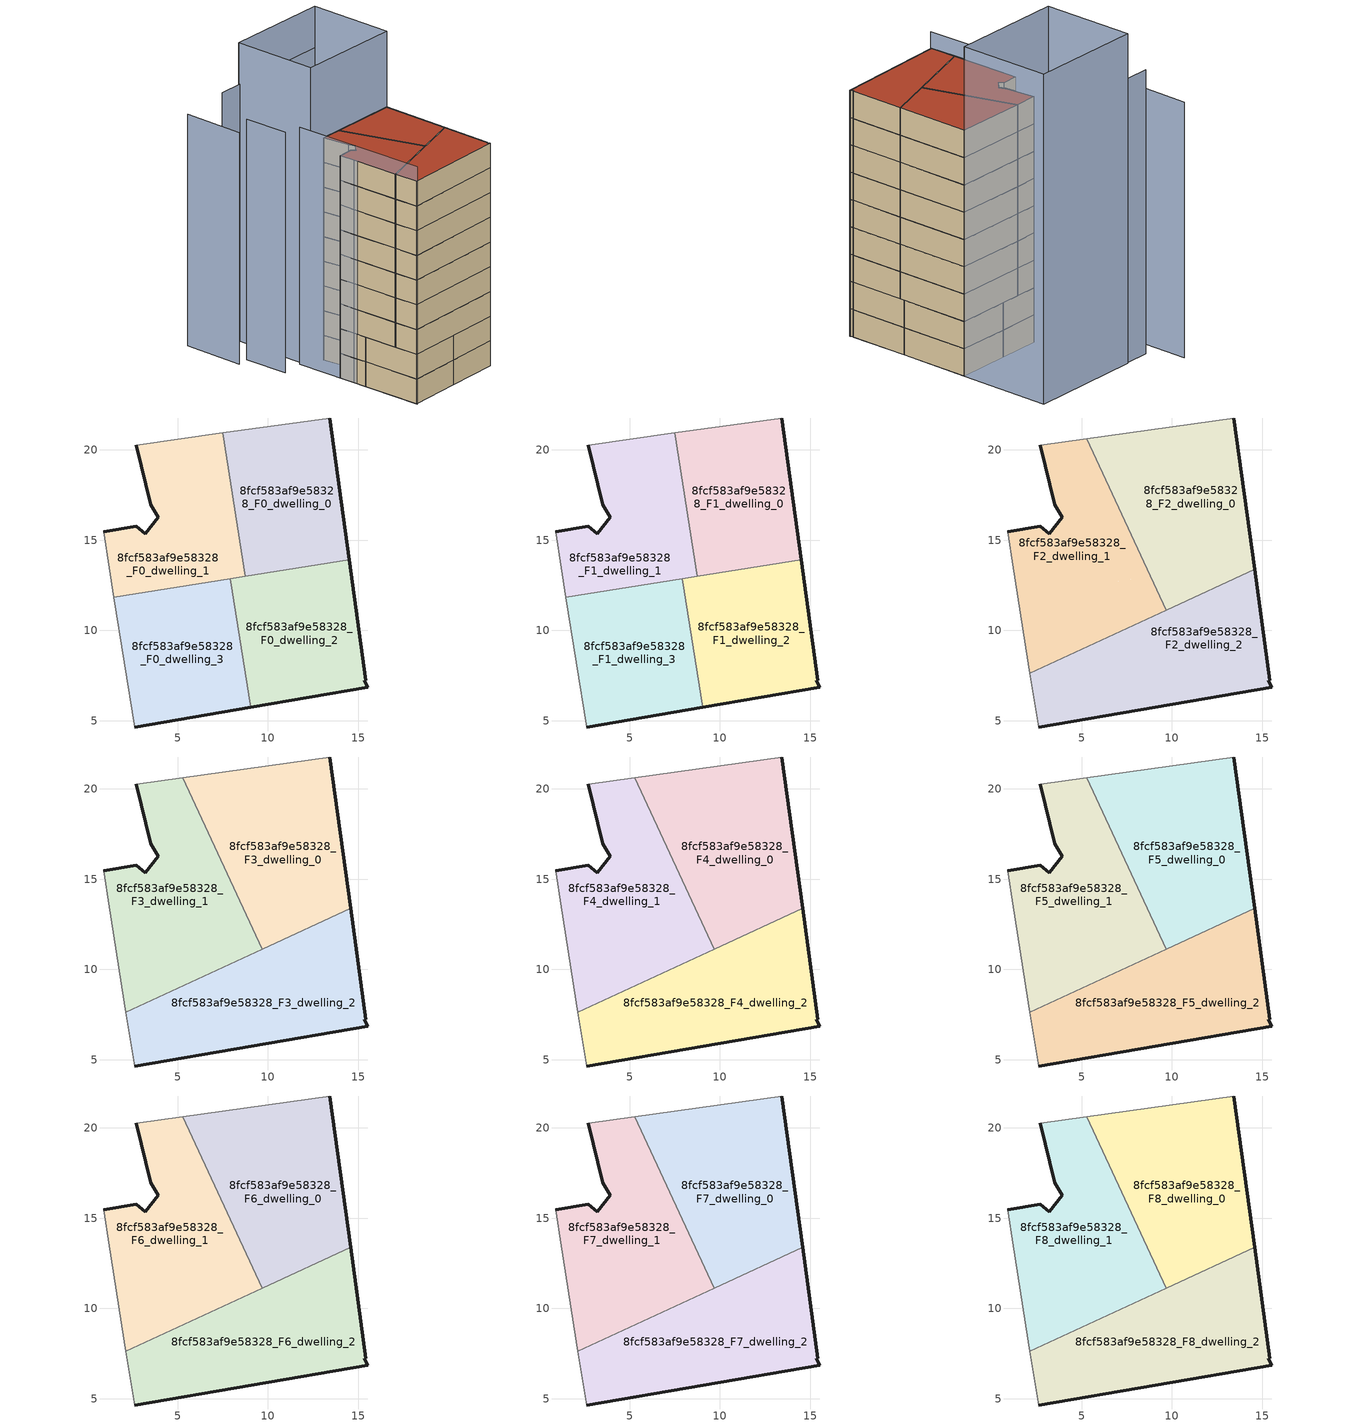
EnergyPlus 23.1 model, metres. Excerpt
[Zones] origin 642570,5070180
8fcf583af9e58328_F0_dwelling_0
 floor ground (EU_floor_Construction): 14.5,13.9 13.42,21.76 7.49,20.93 8.75,12.99 z0
 wall outside (EU_wall_Construction): 13.42,21.76 14.5,13.9 z0:3
 wall to 8fcf583af9e58328_F0_dwelling_1 (EU_wall_Construction): 8.75,12.99 7.49,20.93 z0:3
 wall adiabatic (EU_wall_Construction): 7.49,20.93 13.42,21.76 z0:3
 wall to 8fcf583af9e58328_F0_dwelling_2 (EU_wall_Construction): 14.5,13.9 8.75,12.99 z0:3
8fcf583af9e58328_F0_dwelling_1
 floor ground (EU_floor_Construction): 8.75,12.99 7.49,20.93 2.71,20.26 3.51,16.96 3.91,16.26 3.21,15.36 2.71,15.76 0.91,15.46 1.21,13.46 1.47,11.83 z0
 wall outside (EU_wall_Construction): 0.91,15.46 2.71,15.76 3.21,15.36 3.91,16.26 3.51,16.96 2.71,20.26 z0:3
 wall adiabatic (EU_wall_Construction): 2.71,20.26 7.49,20.93 / 1.47,11.83 1.21,13.46 0.91,15.46 z0:3
 wall to 8fcf583af9e58328_F0_dwelling_3 (EU_wall_Construction): 7.92,12.85 1.47,11.83 z0:3
 wall to 8fcf583af9e58328_F0_dwelling_2 (EU_wall_Construction): 8.75,12.99 7.92,12.86 z0:3
8fcf583af9e58328_F0_dwelling_2
 floor ground (EU_floor_Construction): 15.52,6.85 15.32,7.25 15.42,7.25 14.5,13.9 7.92,12.86 9.04,5.75 z0
 wall outside (EU_wall_Construction): 14.5,13.9 15.42,7.25 15.32,7.25 15.52,6.85 9.04,5.75 z0:3
 wall to 8fcf583af9e58328_F0_dwelling_3 (EU_wall_Construction): 9.04,5.75 7.92,12.86 z0:3
8fcf583af9e58328_F0_dwelling_3
 floor ground (EU_floor_Construction): 9.04,5.75 7.92,12.86 1.47,11.83 2.61,4.65 z0
 wall outside (EU_wall_Construction): 9.04,5.75 2.61,4.65 z0:3
 wall adiabatic (EU_wall_Construction): 2.61,4.65 1.47,11.83 z0:3
8fcf583af9e58328_F1_dwelling_0
 floor to 8fcf583af9e58328_F0_dwelling_0 (EU_floor_Construction): 14.5,13.9 13.42,21.76 7.49,20.93 8.75,12.99 z3
 wall outside (EU_wall_Construction): 13.42,21.76 14.5,13.9 z3:6
 wall to 8fcf583af9e58328_F1_dwelling_1 (EU_wall_Construction): 8.75,12.99 7.49,20.93 z3:6
 wall adiabatic (EU_wall_Construction): 7.49,20.93 13.42,21.76 z3:6
 wall to 8fcf583af9e58328_F1_dwelling_2 (EU_wall_Construction): 14.5,13.9 8.75,12.99 z3:6
8fcf583af9e58328_F1_dwelling_1
 floor to 8fcf583af9e58328_F0_dwelling_1 (EU_floor_Construction): 8.75,12.99 7.49,20.93 2.71,20.26 3.51,16.96 3.91,16.26 3.21,15.36 2.71,15.76 0.91,15.46 1.21,13.46 1.47,11.83 z3
 wall outside (EU_wall_Construction): 0.91,15.46 2.71,15.76 3.21,15.36 3.91,16.26 3.51,16.96 2.71,20.26 z3:6
 wall adiabatic (EU_wall_Construction): 2.71,20.26 7.49,20.93 / 1.47,11.83 1.21,13.46 0.91,15.46 z3:6
 wall to 8fcf583af9e58328_F1_dwelling_3 (EU_wall_Construction): 7.92,12.85 1.47,11.83 z3:6
 wall to 8fcf583af9e58328_F1_dwelling_2 (EU_wall_Construction): 8.75,12.99 7.92,12.86 z3:6
8fcf583af9e58328_F1_dwelling_2
 floor to 8fcf583af9e58328_F0_dwelling_2 (EU_floor_Construction): 15.52,6.85 15.32,7.25 15.42,7.25 14.5,13.9 7.92,12.86 9.04,5.75 z3
 wall outside (EU_wall_Construction): 14.5,13.9 15.42,7.25 15.32,7.25 15.52,6.85 9.04,5.75 z3:6
 wall to 8fcf583af9e58328_F1_dwelling_3 (EU_wall_Construction): 9.04,5.75 7.92,12.86 z3:6
8fcf583af9e58328_F1_dwelling_3
 floor to 8fcf583af9e58328_F0_dwelling_3 (EU_floor_Construction): 9.04,5.75 7.92,12.86 1.47,11.83 2.61,4.65 z3
 wall outside (EU_wall_Construction): 9.04,5.75 2.61,4.65 z3:6
 wall adiabatic (EU_wall_Construction): 2.61,4.65 1.47,11.83 z3:6
8fcf583af9e58328_F2_dwelling_0
 floor to 8fcf583af9e58328_F1_dwelling_0 (EU_floor_Construction): 14.5,13.9 13.42,21.76 7.49,20.93 8.71,13.22 8.81,13 z6
 floor to 8fcf583af9e58328_F1_dwelling_1 (EU_floor_Construction): 8.71,13.22 7.49,20.93 5.29,20.62 z6
 floor to 8fcf583af9e58328_F1_dwelling_2 (EU_floor_Construction): 14.57,13.38 14.5,13.9 8.81,13 9.68,11.12 z6
 wall outside (EU_wall_Construction): 13.42,21.76 14.57,13.38 z6:9
 wall to 8fcf583af9e58328_F2_dwelling_1 (EU_wall_Construction): 9.68,11.12 5.29,20.62 z6:9
 wall adiabatic (EU_wall_Construction): 5.29,20.62 13.42,21.76 z6:9
 wall to 8fcf583af9e58328_F2_dwelling_2 (EU_wall_Construction): 14.57,13.38 9.68,11.12 z6:9
8fcf583af9e58328_F2_dwelling_1
 floor to 8fcf583af9e58328_F1_dwelling_1 (EU_floor_Construction): 8.75,12.99 8.71,13.22 5.29,20.62 2.71,20.26 3.51,16.96 3.91,16.26 3.21,15.36 2.71,15.76 0.91,15.46 1.21,13.46 1.47,11.83 z6
 floor to 8fcf583af9e58328_F1_dwelling_2 (EU_floor_Construction): 9.68,11.12 8.81,13 8.75,12.99 7.92,12.85 8.29,10.48 z6
 floor to 8fcf583af9e58328_F1_dwelling_3 (EU_floor_Construction): 8.29,10.48 7.92,12.85 1.47,11.83 2.14,7.63 z6
 wall outside (EU_wall_Construction): 0.91,15.46 2.71,15.76 3.21,15.36 3.91,16.26 3.51,16.96 2.71,20.26 z6:9
 wall adiabatic (EU_wall_Construction): 2.71,20.26 5.29,20.62 / 2.14,7.63 1.21,13.46 0.91,15.46 z6:9
 wall to 8fcf583af9e58328_F2_dwelling_2 (EU_wall_Construction): 9.68,11.12 2.14,7.63 z6:9
8fcf583af9e58328_F2_dwelling_2
 floor to 8fcf583af9e58328_F1_dwelling_2 (EU_floor_Construction): 15.52,6.85 15.32,7.25 15.42,7.25 14.57,13.38 8.29,10.48 9.04,5.75 z6
 floor to 8fcf583af9e58328_F1_dwelling_3 (EU_floor_Construction): 9.04,5.75 8.29,10.48 2.14,7.63 2.61,4.65 z6
 wall outside (EU_wall_Construction): 14.57,13.38 15.42,7.25 15.32,7.25 15.52,6.85 2.61,4.65 z6:9
 wall adiabatic (EU_wall_Construction): 2.61,4.65 2.14,7.63 z6:9
8fcf583af9e58328_F3_dwelling_0
 floor to 8fcf583af9e58328_F2_dwelling_0 (EU_floor_Construction): 14.57,13.38 13.42,21.76 5.29,20.62 9.68,11.12 z9
 wall outside (EU_wall_Construction): 13.42,21.76 14.57,13.38 z9:12
 wall to 8fcf583af9e58328_F3_dwelling_1 (EU_wall_Construction): 9.68,11.12 5.29,20.62 z9:12
 wall adiabatic (EU_wall_Construction): 5.29,20.62 13.42,21.76 z9:12
 wall to 8fcf583af9e58328_F3_dwelling_2 (EU_wall_Construction): 14.57,13.38 9.68,11.12 z9:12
8fcf583af9e58328_F3_dwelling_1
 floor to 8fcf583af9e58328_F2_dwelling_1 (EU_floor_Construction): 9.68,11.12 5.29,20.62 2.71,20.26 3.51,16.96 3.91,16.26 3.21,15.36 2.71,15.76 0.91,15.46 1.21,13.46 2.14,7.63 z9
 wall outside (EU_wall_Construction): 0.91,15.46 2.71,15.76 3.21,15.36 3.91,16.26 3.51,16.96 2.71,20.26 z9:12
 wall adiabatic (EU_wall_Construction): 2.71,20.26 5.29,20.62 / 2.14,7.63 1.21,13.46 0.91,15.46 z9:12
 wall to 8fcf583af9e58328_F3_dwelling_2 (EU_wall_Construction): 9.68,11.12 2.14,7.63 z9:12
8fcf583af9e58328_F3_dwelling_2
 floor to 8fcf583af9e58328_F2_dwelling_2 (EU_floor_Construction): 15.52,6.85 15.32,7.25 15.42,7.25 14.57,13.38 2.14,7.63 2.61,4.65 z9
 wall outside (EU_wall_Construction): 14.57,13.38 15.42,7.25 15.32,7.25 15.52,6.85 2.61,4.65 z9:12
 wall adiabatic (EU_wall_Construction): 2.61,4.65 2.14,7.63 z9:12
8fcf583af9e58328_F4_dwelling_0
 floor to 8fcf583af9e58328_F3_dwelling_0 (EU_floor_Construction): 14.57,13.38 13.42,21.76 5.29,20.62 9.68,11.12 z12
 wall outside (EU_wall_Construction): 13.42,21.76 14.57,13.38 z12:15
 wall to 8fcf583af9e58328_F4_dwelling_1 (EU_wall_Construction): 9.68,11.12 5.29,20.62 z12:15
 wall adiabatic (EU_wall_Construction): 5.29,20.62 13.42,21.76 z12:15
 wall to 8fcf583af9e58328_F4_dwelling_2 (EU_wall_Construction): 14.57,13.38 9.68,11.12 z12:15
8fcf583af9e58328_F4_dwelling_1
 floor to 8fcf583af9e58328_F3_dwelling_1 (EU_floor_Construction): 9.68,11.12 5.29,20.62 2.71,20.26 3.51,16.96 3.91,16.26 3.21,15.36 2.71,15.76 0.91,15.46 1.21,13.46 2.14,7.63 z12
 wall outside (EU_wall_Construction): 0.91,15.46 2.71,15.76 3.21,15.36 3.91,16.26 3.51,16.96 2.71,20.26 z12:15
 wall adiabatic (EU_wall_Construction): 2.71,20.26 5.29,20.62 / 2.14,7.63 1.21,13.46 0.91,15.46 z12:15
 wall to 8fcf583af9e58328_F4_dwelling_2 (EU_wall_Construction): 9.68,11.12 2.14,7.63 z12:15
8fcf583af9e58328_F4_dwelling_2
 floor to 8fcf583af9e58328_F3_dwelling_2 (EU_floor_Construction): 15.52,6.85 15.32,7.25 15.42,7.25 14.57,13.38 2.14,7.63 2.61,4.65 z12
 wall outside (EU_wall_Construction): 14.57,13.38 15.42,7.25 15.32,7.25 15.52,6.85 2.61,4.65 z12:15
 wall adiabatic (EU_wall_Construction): 2.61,4.65 2.14,7.63 z12:15
8fcf583af9e58328_F5_dwelling_0
 floor to 8fcf583af9e58328_F4_dwelling_0 (EU_floor_Construction): 14.57,13.38 13.42,21.76 5.29,20.62 9.68,11.12 z15
 wall outside (EU_wall_Construction): 13.42,21.76 14.57,13.38 z15:18
 wall to 8fcf583af9e58328_F5_dwelling_1 (EU_wall_Construction): 9.68,11.12 5.29,20.62 z15:18
 wall adiabatic (EU_wall_Construction): 5.29,20.62 13.42,21.76 z15:18
 wall to 8fcf583af9e58328_F5_dwelling_2 (EU_wall_Construction): 14.57,13.38 9.68,11.12 z15:18
8fcf583af9e58328_F5_dwelling_1
 floor to 8fcf583af9e58328_F4_dwelling_1 (EU_floor_Construction): 9.68,11.12 5.29,20.62 2.71,20.26 3.51,16.96 3.91,16.26 3.21,15.36 2.71,15.76 0.91,15.46 1.21,13.46 2.14,7.63 z15
 wall outside (EU_wall_Construction): 0.91,15.46 2.71,15.76 3.21,15.36 3.91,16.26 3.51,16.96 2.71,20.26 z15:18
 wall adiabatic (EU_wall_Construction): 2.71,20.26 5.29,20.62 / 2.14,7.63 1.21,13.46 0.91,15.46 z15:18
 wall to 8fcf583af9e58328_F5_dwelling_2 (EU_wall_Construction): 9.68,11.12 2.14,7.63 z15:18
8fcf583af9e58328_F5_dwelling_2
 floor to 8fcf583af9e58328_F4_dwelling_2 (EU_floor_Construction): 15.52,6.85 15.32,7.25 15.42,7.25 14.57,13.38 2.14,7.63 2.61,4.65 z15
 wall outside (EU_wall_Construction): 14.57,13.38 15.42,7.25 15.32,7.25 15.52,6.85 2.61,4.65 z15:18
 wall adiabatic (EU_wall_Construction): 2.61,4.65 2.14,7.63 z15:18
8fcf583af9e58328_F6_dwelling_0
 floor to 8fcf583af9e58328_F5_dwelling_0 (EU_floor_Construction): 14.57,13.38 13.42,21.76 5.29,20.62 9.68,11.12 z18
 wall outside (EU_wall_Construction): 13.42,21.76 14.57,13.38 z18:21
 wall to 8fcf583af9e58328_F6_dwelling_1 (EU_wall_Construction): 9.68,11.12 5.29,20.62 z18:21
 wall adiabatic (EU_wall_Construction): 5.29,20.62 13.42,21.76 z18:21
 wall to 8fcf583af9e58328_F6_dwelling_2 (EU_wall_Construction): 14.57,13.38 9.68,11.12 z18:21
8fcf583af9e58328_F6_dwelling_1
 floor to 8fcf583af9e58328_F5_dwelling_1 (EU_floor_Construction): 9.68,11.12 5.29,20.62 2.71,20.26 3.51,16.96 3.91,16.26 3.21,15.36 2.71,15.76 0.91,15.46 1.21,13.46 2.14,7.63 z18
 wall outside (EU_wall_Construction): 0.91,15.46 2.71,15.76 3.21,15.36 3.91,16.26 3.51,16.96 2.71,20.26 z18:21
 wall adiabatic (EU_wall_Construction): 2.71,20.26 5.29,20.62 / 2.14,7.63 1.21,13.46 0.91,15.46 z18:21
 wall to 8fcf583af9e58328_F6_dwelling_2 (EU_wall_Construction): 9.68,11.12 2.14,7.63 z18:21
8fcf583af9e58328_F6_dwelling_2
 floor to 8fcf583af9e58328_F5_dwelling_2 (EU_floor_Construction): 15.52,6.85 15.32,7.25 15.42,7.25 14.57,13.38 2.14,7.63 2.61,4.65 z18
 wall outside (EU_wall_Construction): 14.57,13.38 15.42,7.25 15.32,7.25 15.52,6.85 2.61,4.65 z18:21
 wall adiabatic (EU_wall_Construction): 2.61,4.65 2.14,7.63 z18:21
8fcf583af9e58328_F7_dwelling_0
 floor to 8fcf583af9e58328_F6_dwelling_0 (EU_floor_Construction): 14.57,13.38 13.42,21.76 5.29,20.62 9.68,11.12 z21
 wall outside (EU_wall_Construction): 13.42,21.76 14.57,13.38 z21:24
 wall to 8fcf583af9e58328_F7_dwelling_1 (EU_wall_Construction): 9.68,11.12 5.29,20.62 z21:24
 wall adiabatic (EU_wall_Construction): 5.29,20.62 13.42,21.76 z21:24
 wall to 8fcf583af9e58328_F7_dwelling_2 (EU_wall_Construction): 14.57,13.38 9.68,11.12 z21:24
8fcf583af9e58328_F7_dwelling_1
 floor to 8fcf583af9e58328_F6_dwelling_1 (EU_floor_Construction): 9.68,11.12 5.29,20.62 2.71,20.26 3.51,16.96 3.91,16.26 3.21,15.36 2.71,15.76 0.91,15.46 1.21,13.46 2.14,7.63 z21
 wall outside (EU_wall_Construction): 0.91,15.46 2.71,15.76 3.21,15.36 3.91,16.26 3.51,16.96 2.71,20.26 z21:24
 wall adiabatic (EU_wall_Construction): 2.71,20.26 5.29,20.62 / 2.14,7.63 1.21,13.46 0.91,15.46 z21:24
 wall to 8fcf583af9e58328_F7_dwelling_2 (EU_wall_Construction): 9.68,11.12 2.14,7.63 z21:24
8fcf583af9e58328_F7_dwelling_2
 floor to 8fcf583af9e58328_F6_dwelling_2 (EU_floor_Construction): 15.52,6.85 15.32,7.25 15.42,7.25 14.57,13.38 2.14,7.63 2.61,4.65 z21
 wall outside (EU_wall_Construction): 14.57,13.38 15.42,7.25 15.32,7.25 15.52,6.85 2.61,4.65 z21:24
 wall adiabatic (EU_wall_Construction): 2.61,4.65 2.14,7.63 z21:24
8fcf583af9e58328_F8_dwelling_0
 floor to 8fcf583af9e58328_F7_dwelling_0 (EU_floor_Construction): 14.57,13.38 13.42,21.76 5.29,20.62 9.68,11.12 z24
 wall outside (EU_wall_Construction): 13.42,21.76 14.57,13.38 z24:27
 wall to 8fcf583af9e58328_F8_dwelling_1 (EU_wall_Construction): 9.68,11.12 5.29,20.62 z24:27
 wall adiabatic (EU_wall_Construction): 5.29,20.62 13.42,21.76 z24:27
 wall to 8fcf583af9e58328_F8_dwelling_2 (EU_wall_Construction): 14.57,13.38 9.68,11.12 z24:27
 roof outside (EU_roof_Construction): 13.42,21.76 14.57,13.38 9.68,11.12 5.29,20.62 z27
8fcf583af9e58328_F8_dwelling_1
 floor to 8fcf583af9e58328_F7_dwelling_1 (EU_floor_Construction): 9.68,11.12 5.29,20.62 2.71,20.26 3.51,16.96 3.91,16.26 3.21,15.36 2.71,15.76 0.91,15.46 1.21,13.46 2.14,7.63 z24
 wall outside (EU_wall_Construction): 0.91,15.46 2.71,15.76 3.21,15.36 3.91,16.26 3.51,16.96 2.71,20.26 z24:27
 wall adiabatic (EU_wall_Construction): 2.71,20.26 5.29,20.62 / 2.14,7.63 1.21,13.46 0.91,15.46 z24:27
 wall to 8fcf583af9e58328_F8_dwelling_2 (EU_wall_Construction): 9.68,11.12 2.14,7.63 z24:27
 roof outside (EU_roof_Construction): 5.29,20.62 9.68,11.12 2.14,7.63 1.21,13.46 0.91,15.46 2.71,15.76 3.21,15.36 3.91,16.26 3.51,16.96 2.71,20.26 z27
8fcf583af9e58328_F8_dwelling_2
 floor to 8fcf583af9e58328_F7_dwelling_2 (EU_floor_Construction): 15.52,6.85 15.32,7.25 15.42,7.25 14.57,13.38 2.14,7.63 2.61,4.65 z24
 wall outside (EU_wall_Construction): 14.57,13.38 15.42,7.25 15.32,7.25 15.52,6.85 2.61,4.65 z24:27
 wall adiabatic (EU_wall_Construction): 2.61,4.65 2.14,7.63 z24:27
 roof outside (EU_roof_Construction): 14.57,13.38 15.42,7.25 15.32,7.25 15.52,6.85 2.61,4.65 2.14,7.63 z27
shading: -0.02,21.14 2.63,4.56 z0:28.8; -3.51,25.97 -2.71,20.46 z0:29.2; 13.42,21.76 0.61,19.96 / 0.61,19.96 -0.84,30.29 / -0.84,30.29 11.97,32.09 / 11.97,32.09 13.42,21.76 z0:36.2; -5.97,33.08 -4.96,25.6 z0:28.1; 11.87,31.95 -3.74,29.81 z0:31.2
[Building]
EU S2 Campaign: North Axis=0; Terrain=City; Solar Distribution=FullExterior
[Site:Location]
Lyon-Bron: Latitude=45.75; Longitude=5; Time Zone=1; Elevation=198
[SizingPeriod:WeatherFileDays]
AnnualSizingPeriod: Begin Month=1; Begin Day of Month=1; End Month=12; End Day of Month=31; Day of Week for Start Day=Monday; Use Weather File Daylight Saving Period=No; Use Weather File Rain and Snow Indicators=No
[MATERIAL]
EU_InternalMass_Material: Roughness=MediumRough; Thickness=0.1; Conductivity=1; Density=1800; Specific Heat=900; Thermal Absorptance=0.9; Solar Absorptance=0.7; Visible Absorptance=0.7
[MATERIAL:NOMASS] Roughness=MediumRough; Thermal Absorptance=0.9; Solar Absorptance=0.7; Visible Absorptance=0.7
Name | Thermal Resistance
EU_wall_NoMass | 0.776494
EU_roof_NoMass | 0.486893
EU_floor_NoMass | 0.421597
[CONSTRUCTION]
EU_wall_Construction: EU_wall_NoMass
EU_roof_Construction: EU_roof_NoMass
EU_floor_Construction: EU_floor_NoMass
EU_InternalMass_Construction: EU_InternalMass_Material
[ZONE] Type=1; Multiplier=1; Ceiling Height=autocalculate; Floor Area=autocalculate; Part of Total Floor Area=Yes
Name | Volume
8fcf583af9e58328_F0_dwelling_0; 8fcf583af9e58328_F1_dwelling_0 | 141.661
8fcf583af9e58328_F2_dwelling_0; 8fcf583af9e58328_F3_dwelling_0; 8fcf583af9e58328_F4_dwelling_0; 8fcf583af9e58328_F5_dwelling_0; 8fcf583af9e58328_F6_dwelling_0; 8fcf583af9e58328_F7_dwelling_0; 8fcf583af9e58328_F8_dwelling_0 | 188.852
8fcf583af9e58328_F0_dwelling_1; 8fcf583af9e58328_F1_dwelling_1 | 141.659
8fcf583af9e58328_F2_dwelling_1; 8fcf583af9e58328_F3_dwelling_1; 8fcf583af9e58328_F4_dwelling_1; 8fcf583af9e58328_F5_dwelling_1; 8fcf583af9e58328_F6_dwelling_1; 8fcf583af9e58328_F7_dwelling_1; 8fcf583af9e58328_F8_dwelling_1 | 188.884
8fcf583af9e58328_F0_dwelling_2; 8fcf583af9e58328_F1_dwelling_2 | 141.65
8fcf583af9e58328_F2_dwelling_2; 8fcf583af9e58328_F3_dwelling_2; 8fcf583af9e58328_F4_dwelling_2; 8fcf583af9e58328_F5_dwelling_2; 8fcf583af9e58328_F6_dwelling_2; 8fcf583af9e58328_F7_dwelling_2; 8fcf583af9e58328_F8_dwelling_2 | 188.869
8fcf583af9e58328_F0_dwelling_3; 8fcf583af9e58328_F1_dwelling_3 | 141.643
[INTERNALMASS] Construction=EU_InternalMass_Construction
Name | Zone or ZoneList | Surface Area
8fcf583af9e58328_F0_dwelling_0_EU_InternalMass | 8fcf583af9e58328_F0_dwelling_0 | 47.2206
8fcf583af9e58328_F0_dwelling_1_EU_InternalMass | 8fcf583af9e58328_F0_dwelling_1 | 47.2197
8fcf583af9e58328_F0_dwelling_2_EU_InternalMass | 8fcf583af9e58328_F0_dwelling_2 | 47.2157
8fcf583af9e58328_F0_dwelling_3_EU_InternalMass | 8fcf583af9e58328_F0_dwelling_3 | 47.2138
8fcf583af9e58328_F1_dwelling_0_EU_InternalMass | 8fcf583af9e58328_F1_dwelling_0 | 47.2206
8fcf583af9e58328_F1_dwelling_1_EU_InternalMass | 8fcf583af9e58328_F1_dwelling_1 | 47.2197
8fcf583af9e58328_F1_dwelling_2_EU_InternalMass | 8fcf583af9e58328_F1_dwelling_2 | 47.2157
8fcf583af9e58328_F1_dwelling_3_EU_InternalMass | 8fcf583af9e58328_F1_dwelling_3 | 47.2138
8fcf583af9e58328_F2_dwelling_0_EU_InternalMass | 8fcf583af9e58328_F2_dwelling_0 | 62.9521
8fcf583af9e58328_F2_dwelling_1_EU_InternalMass | 8fcf583af9e58328_F2_dwelling_1 | 62.9617
8fcf583af9e58328_F2_dwelling_2_EU_InternalMass | 8fcf583af9e58328_F2_dwelling_2 | 62.9562
8fcf583af9e58328_F3_dwelling_0_EU_InternalMass | 8fcf583af9e58328_F3_dwelling_0 | 62.9521
8fcf583af9e58328_F3_dwelling_1_EU_InternalMass | 8fcf583af9e58328_F3_dwelling_1 | 62.9617
8fcf583af9e58328_F3_dwelling_2_EU_InternalMass | 8fcf583af9e58328_F3_dwelling_2 | 62.9562
8fcf583af9e58328_F4_dwelling_0_EU_InternalMass | 8fcf583af9e58328_F4_dwelling_0 | 62.9521
8fcf583af9e58328_F4_dwelling_1_EU_InternalMass | 8fcf583af9e58328_F4_dwelling_1 | 62.9617
8fcf583af9e58328_F4_dwelling_2_EU_InternalMass | 8fcf583af9e58328_F4_dwelling_2 | 62.9562
8fcf583af9e58328_F5_dwelling_0_EU_InternalMass | 8fcf583af9e58328_F5_dwelling_0 | 62.9521
8fcf583af9e58328_F5_dwelling_1_EU_InternalMass | 8fcf583af9e58328_F5_dwelling_1 | 62.9617
8fcf583af9e58328_F5_dwelling_2_EU_InternalMass | 8fcf583af9e58328_F5_dwelling_2 | 62.9562
8fcf583af9e58328_F6_dwelling_0_EU_InternalMass | 8fcf583af9e58328_F6_dwelling_0 | 62.9521
8fcf583af9e58328_F6_dwelling_1_EU_InternalMass | 8fcf583af9e58328_F6_dwelling_1 | 62.9617
8fcf583af9e58328_F6_dwelling_2_EU_InternalMass | 8fcf583af9e58328_F6_dwelling_2 | 62.9562
8fcf583af9e58328_F7_dwelling_0_EU_InternalMass | 8fcf583af9e58328_F7_dwelling_0 | 62.9521
8fcf583af9e58328_F7_dwelling_1_EU_InternalMass | 8fcf583af9e58328_F7_dwelling_1 | 62.9617
8fcf583af9e58328_F7_dwelling_2_EU_InternalMass | 8fcf583af9e58328_F7_dwelling_2 | 62.9562
8fcf583af9e58328_F8_dwelling_0_EU_InternalMass | 8fcf583af9e58328_F8_dwelling_0 | 62.9521
8fcf583af9e58328_F8_dwelling_1_EU_InternalMass | 8fcf583af9e58328_F8_dwelling_1 | 62.9617
8fcf583af9e58328_F8_dwelling_2_EU_InternalMass | 8fcf583af9e58328_F8_dwelling_2 | 62.9562
[OTHEREQUIPMENT] Fuel Type=Electricity; Design Level Calculation Method=Watts/Area; Power per Zone Floor Area=1; Fraction Latent=0; Fraction Radiant=0; Fraction Lost=0; Carbon Dioxide Generation Rate=0; EndUse Subcategory=EU_Step8_InternalGains
Name | Zone or ZoneList or Space or SpaceList | Schedule
EU_Step8_InternalGain_8fcf583af9e58328_F0_dwelling_0_f000 | 8fcf583af9e58328_F0_dwelling_0 | EU_Step8_GainSchedule_8fcf583af9e58328_F0_dwelling_0_f000
EU_Step8_InternalGain_8fcf583af9e58328_F0_dwelling_1_f000 | 8fcf583af9e58328_F0_dwelling_1 | EU_Step8_GainSchedule_8fcf583af9e58328_F0_dwelling_1_f000
EU_Step8_InternalGain_8fcf583af9e58328_F0_dwelling_2_f000 | 8fcf583af9e58328_F0_dwelling_2 | EU_Step8_GainSchedule_8fcf583af9e58328_F0_dwelling_2_f000
EU_Step8_InternalGain_8fcf583af9e58328_F0_dwelling_3_f000 | 8fcf583af9e58328_F0_dwelling_3 | EU_Step8_GainSchedule_8fcf583af9e58328_F0_dwelling_3_f000
EU_Step8_InternalGain_8fcf583af9e58328_F1_dwelling_0_f000 | 8fcf583af9e58328_F1_dwelling_0 | EU_Step8_GainSchedule_8fcf583af9e58328_F1_dwelling_0_f000
EU_Step8_InternalGain_8fcf583af9e58328_F1_dwelling_1_f000 | 8fcf583af9e58328_F1_dwelling_1 | EU_Step8_GainSchedule_8fcf583af9e58328_F1_dwelling_1_f000
EU_Step8_InternalGain_8fcf583af9e58328_F1_dwelling_2_f000 | 8fcf583af9e58328_F1_dwelling_2 | EU_Step8_GainSchedule_8fcf583af9e58328_F1_dwelling_2_f000
EU_Step8_InternalGain_8fcf583af9e58328_F1_dwelling_3_f000 | 8fcf583af9e58328_F1_dwelling_3 | EU_Step8_GainSchedule_8fcf583af9e58328_F1_dwelling_3_f000
EU_Step8_InternalGain_8fcf583af9e58328_F2_dwelling_0_f000 | 8fcf583af9e58328_F2_dwelling_0 | EU_Step8_GainSchedule_8fcf583af9e58328_F2_dwelling_0_f000
EU_Step8_InternalGain_8fcf583af9e58328_F2_dwelling_1_f000 | 8fcf583af9e58328_F2_dwelling_1 | EU_Step8_GainSchedule_8fcf583af9e58328_F2_dwelling_1_f000
EU_Step8_InternalGain_8fcf583af9e58328_F2_dwelling_2_f000 | 8fcf583af9e58328_F2_dwelling_2 | EU_Step8_GainSchedule_8fcf583af9e58328_F2_dwelling_2_f000
EU_Step8_InternalGain_8fcf583af9e58328_F3_dwelling_0_f000 | 8fcf583af9e58328_F3_dwelling_0 | EU_Step8_GainSchedule_8fcf583af9e58328_F3_dwelling_0_f000
EU_Step8_InternalGain_8fcf583af9e58328_F3_dwelling_1_f000 | 8fcf583af9e58328_F3_dwelling_1 | EU_Step8_GainSchedule_8fcf583af9e58328_F3_dwelling_1_f000
EU_Step8_InternalGain_8fcf583af9e58328_F3_dwelling_2_f000 | 8fcf583af9e58328_F3_dwelling_2 | EU_Step8_GainSchedule_8fcf583af9e58328_F3_dwelling_2_f000
EU_Step8_InternalGain_8fcf583af9e58328_F4_dwelling_0_f000 | 8fcf583af9e58328_F4_dwelling_0 | EU_Step8_GainSchedule_8fcf583af9e58328_F4_dwelling_0_f000
EU_Step8_InternalGain_8fcf583af9e58328_F4_dwelling_1_f000 | 8fcf583af9e58328_F4_dwelling_1 | EU_Step8_GainSchedule_8fcf583af9e58328_F4_dwelling_1_f000
EU_Step8_InternalGain_8fcf583af9e58328_F4_dwelling_2_f000 | 8fcf583af9e58328_F4_dwelling_2 | EU_Step8_GainSchedule_8fcf583af9e58328_F4_dwelling_2_f000
EU_Step8_InternalGain_8fcf583af9e58328_F5_dwelling_0_f000 | 8fcf583af9e58328_F5_dwelling_0 | EU_Step8_GainSchedule_8fcf583af9e58328_F5_dwelling_0_f000
EU_Step8_InternalGain_8fcf583af9e58328_F5_dwelling_1_f000 | 8fcf583af9e58328_F5_dwelling_1 | EU_Step8_GainSchedule_8fcf583af9e58328_F5_dwelling_1_f000
EU_Step8_InternalGain_8fcf583af9e58328_F5_dwelling_2_f000 | 8fcf583af9e58328_F5_dwelling_2 | EU_Step8_GainSchedule_8fcf583af9e58328_F5_dwelling_2_f000
EU_Step8_InternalGain_8fcf583af9e58328_F6_dwelling_0_f000 | 8fcf583af9e58328_F6_dwelling_0 | EU_Step8_GainSchedule_8fcf583af9e58328_F6_dwelling_0_f000
EU_Step8_InternalGain_8fcf583af9e58328_F6_dwelling_1_f000 | 8fcf583af9e58328_F6_dwelling_1 | EU_Step8_GainSchedule_8fcf583af9e58328_F6_dwelling_1_f000
EU_Step8_InternalGain_8fcf583af9e58328_F6_dwelling_2_f000 | 8fcf583af9e58328_F6_dwelling_2 | EU_Step8_GainSchedule_8fcf583af9e58328_F6_dwelling_2_f000
EU_Step8_InternalGain_8fcf583af9e58328_F7_dwelling_0_f000 | 8fcf583af9e58328_F7_dwelling_0 | EU_Step8_GainSchedule_8fcf583af9e58328_F7_dwelling_0_f000
EU_Step8_InternalGain_8fcf583af9e58328_F7_dwelling_1_f000 | 8fcf583af9e58328_F7_dwelling_1 | EU_Step8_GainSchedule_8fcf583af9e58328_F7_dwelling_1_f000
EU_Step8_InternalGain_8fcf583af9e58328_F7_dwelling_2_f000 | 8fcf583af9e58328_F7_dwelling_2 | EU_Step8_GainSchedule_8fcf583af9e58328_F7_dwelling_2_f000
EU_Step8_InternalGain_8fcf583af9e58328_F8_dwelling_0_f000 | 8fcf583af9e58328_F8_dwelling_0 | EU_Step8_GainSchedule_8fcf583af9e58328_F8_dwelling_0_f000
EU_Step8_InternalGain_8fcf583af9e58328_F8_dwelling_1_f000 | 8fcf583af9e58328_F8_dwelling_1 | EU_Step8_GainSchedule_8fcf583af9e58328_F8_dwelling_1_f000
EU_Step8_InternalGain_8fcf583af9e58328_F8_dwelling_2_f000 | 8fcf583af9e58328_F8_dwelling_2 | EU_Step8_GainSchedule_8fcf583af9e58328_F8_dwelling_2_f000
[ZONEVENTILATION:DESIGNFLOWRATE] Schedule=EU_AlwaysOn; Design Flow Rate Calculation Method=AirChanges/Hour; Air Changes per Hour=0.693814; Ventilation Type=Natural; Fan Pressure Rise=0; Fan Total Efficiency=1; Constant Term Coefficient=1; Temperature Term Coefficient=0; Velocity Term Coefficient=0; Velocity Squared Term Coefficient=0; Minimum Indoor Temperature=-100; Maximum Indoor Temperature=100; Delta Temperature=-100; Minimum Outdoor Temperature=-100; Maximum Outdoor Temperature=100; Maximum Wind Speed=40
Name | Zone or ZoneList or Space or SpaceList
EU_ConstantAir_8fcf583af9e58328_F0_dwelling_0 | 8fcf583af9e58328_F0_dwelling_0
EU_ConstantAir_8fcf583af9e58328_F0_dwelling_1 | 8fcf583af9e58328_F0_dwelling_1
EU_ConstantAir_8fcf583af9e58328_F0_dwelling_2 | 8fcf583af9e58328_F0_dwelling_2
EU_ConstantAir_8fcf583af9e58328_F0_dwelling_3 | 8fcf583af9e58328_F0_dwelling_3
EU_ConstantAir_8fcf583af9e58328_F1_dwelling_0 | 8fcf583af9e58328_F1_dwelling_0
EU_ConstantAir_8fcf583af9e58328_F1_dwelling_1 | 8fcf583af9e58328_F1_dwelling_1
EU_ConstantAir_8fcf583af9e58328_F1_dwelling_2 | 8fcf583af9e58328_F1_dwelling_2
EU_ConstantAir_8fcf583af9e58328_F1_dwelling_3 | 8fcf583af9e58328_F1_dwelling_3
EU_ConstantAir_8fcf583af9e58328_F2_dwelling_0 | 8fcf583af9e58328_F2_dwelling_0
EU_ConstantAir_8fcf583af9e58328_F2_dwelling_1 | 8fcf583af9e58328_F2_dwelling_1
EU_ConstantAir_8fcf583af9e58328_F2_dwelling_2 | 8fcf583af9e58328_F2_dwelling_2
EU_ConstantAir_8fcf583af9e58328_F3_dwelling_0 | 8fcf583af9e58328_F3_dwelling_0
EU_ConstantAir_8fcf583af9e58328_F3_dwelling_1 | 8fcf583af9e58328_F3_dwelling_1
EU_ConstantAir_8fcf583af9e58328_F3_dwelling_2 | 8fcf583af9e58328_F3_dwelling_2
EU_ConstantAir_8fcf583af9e58328_F4_dwelling_0 | 8fcf583af9e58328_F4_dwelling_0
EU_ConstantAir_8fcf583af9e58328_F4_dwelling_1 | 8fcf583af9e58328_F4_dwelling_1
EU_ConstantAir_8fcf583af9e58328_F4_dwelling_2 | 8fcf583af9e58328_F4_dwelling_2
EU_ConstantAir_8fcf583af9e58328_F5_dwelling_0 | 8fcf583af9e58328_F5_dwelling_0
EU_ConstantAir_8fcf583af9e58328_F5_dwelling_1 | 8fcf583af9e58328_F5_dwelling_1
EU_ConstantAir_8fcf583af9e58328_F5_dwelling_2 | 8fcf583af9e58328_F5_dwelling_2
EU_ConstantAir_8fcf583af9e58328_F6_dwelling_0 | 8fcf583af9e58328_F6_dwelling_0
EU_ConstantAir_8fcf583af9e58328_F6_dwelling_1 | 8fcf583af9e58328_F6_dwelling_1
EU_ConstantAir_8fcf583af9e58328_F6_dwelling_2 | 8fcf583af9e58328_F6_dwelling_2
EU_ConstantAir_8fcf583af9e58328_F7_dwelling_0 | 8fcf583af9e58328_F7_dwelling_0
EU_ConstantAir_8fcf583af9e58328_F7_dwelling_1 | 8fcf583af9e58328_F7_dwelling_1
EU_ConstantAir_8fcf583af9e58328_F7_dwelling_2 | 8fcf583af9e58328_F7_dwelling_2
EU_ConstantAir_8fcf583af9e58328_F8_dwelling_0 | 8fcf583af9e58328_F8_dwelling_0
EU_ConstantAir_8fcf583af9e58328_F8_dwelling_1 | 8fcf583af9e58328_F8_dwelling_1
EU_ConstantAir_8fcf583af9e58328_F8_dwelling_2 | 8fcf583af9e58328_F8_dwelling_2
[HVACTEMPLATE:THERMOSTAT] Constant Heating Setpoint=20; Constant Cooling Setpoint=50
EU_HeatOnly_8fcf583af9e58328_F0_dwelling_0; EU_HeatOnly_8fcf583af9e58328_F0_dwelling_1; EU_HeatOnly_8fcf583af9e58328_F0_dwelling_2; EU_HeatOnly_8fcf583af9e58328_F0_dwelling_3; EU_HeatOnly_8fcf583af9e58328_F1_dwelling_0; EU_HeatOnly_8fcf583af9e58328_F1_dwelling_1; EU_HeatOnly_8fcf583af9e58328_F1_dwelling_2; EU_HeatOnly_8fcf583af9e58328_F1_dwelling_3; EU_HeatOnly_8fcf583af9e58328_F2_dwelling_0; EU_HeatOnly_8fcf583af9e58328_F2_dwelling_1; EU_HeatOnly_8fcf583af9e58328_F2_dwelling_2; EU_HeatOnly_8fcf583af9e58328_F3_dwelling_0; EU_HeatOnly_8fcf583af9e58328_F3_dwelling_1; EU_HeatOnly_8fcf583af9e58328_F3_dwelling_2; EU_HeatOnly_8fcf583af9e58328_F4_dwelling_0; EU_HeatOnly_8fcf583af9e58328_F4_dwelling_1; EU_HeatOnly_8fcf583af9e58328_F4_dwelling_2; EU_HeatOnly_8fcf583af9e58328_F5_dwelling_0; EU_HeatOnly_8fcf583af9e58328_F5_dwelling_1; EU_HeatOnly_8fcf583af9e58328_F5_dwelling_2; EU_HeatOnly_8fcf583af9e58328_F6_dwelling_0; EU_HeatOnly_8fcf583af9e58328_F6_dwelling_1; EU_HeatOnly_8fcf583af9e58328_F6_dwelling_2; EU_HeatOnly_8fcf583af9e58328_F7_dwelling_0; EU_HeatOnly_8fcf583af9e58328_F7_dwelling_1; EU_HeatOnly_8fcf583af9e58328_F7_dwelling_2; EU_HeatOnly_8fcf583af9e58328_F8_dwelling_0; EU_HeatOnly_8fcf583af9e58328_F8_dwelling_1; EU_HeatOnly_8fcf583af9e58328_F8_dwelling_2
[HVACTEMPLATE:ZONE:IDEALLOADSAIRSYSTEM] System Availability Schedule=EU_AlwaysOn; Maximum Heating Supply Air Temperature=50; Minimum Cooling Supply Air Temperature=13; Maximum Heating Supply Air Humidity Ratio=0.0156; Minimum Cooling Supply Air Humidity Ratio=0.0077; Heating Limit=NoLimit; Cooling Limit=NoLimit; Heating Availability Schedule=EU_AlwaysOn; Cooling Availability Schedule=EU_CoolingOff; Dehumidification Control Type=ConstantSensibleHeatRatio; Cooling Sensible Heat Ratio=0.7; Dehumidification Setpoint=60; Humidification Control Type=None; Humidification Setpoint=30; Outdoor Air Method=None; Outdoor Air Flow Rate per Person=0.00944; Outdoor Air Flow Rate per Zone Floor Area=0; Outdoor Air Flow Rate per Zone=0; Demand Controlled Ventilation Type=None; Outdoor Air Economizer Type=NoEconomizer; Heat Recovery Type=None; Sensible Heat Recovery Effectiveness=0.7; Latent Heat Recovery Effectiveness=0.65
Name | Template Thermostat
8fcf583af9e58328_F0_dwelling_0 | EU_HeatOnly_8fcf583af9e58328_F0_dwelling_0
8fcf583af9e58328_F0_dwelling_1 | EU_HeatOnly_8fcf583af9e58328_F0_dwelling_1
8fcf583af9e58328_F0_dwelling_2 | EU_HeatOnly_8fcf583af9e58328_F0_dwelling_2
8fcf583af9e58328_F0_dwelling_3 | EU_HeatOnly_8fcf583af9e58328_F0_dwelling_3
8fcf583af9e58328_F1_dwelling_0 | EU_HeatOnly_8fcf583af9e58328_F1_dwelling_0
8fcf583af9e58328_F1_dwelling_1 | EU_HeatOnly_8fcf583af9e58328_F1_dwelling_1
8fcf583af9e58328_F1_dwelling_2 | EU_HeatOnly_8fcf583af9e58328_F1_dwelling_2
8fcf583af9e58328_F1_dwelling_3 | EU_HeatOnly_8fcf583af9e58328_F1_dwelling_3
8fcf583af9e58328_F2_dwelling_0 | EU_HeatOnly_8fcf583af9e58328_F2_dwelling_0
8fcf583af9e58328_F2_dwelling_1 | EU_HeatOnly_8fcf583af9e58328_F2_dwelling_1
8fcf583af9e58328_F2_dwelling_2 | EU_HeatOnly_8fcf583af9e58328_F2_dwelling_2
8fcf583af9e58328_F3_dwelling_0 | EU_HeatOnly_8fcf583af9e58328_F3_dwelling_0
8fcf583af9e58328_F3_dwelling_1 | EU_HeatOnly_8fcf583af9e58328_F3_dwelling_1
8fcf583af9e58328_F3_dwelling_2 | EU_HeatOnly_8fcf583af9e58328_F3_dwelling_2
8fcf583af9e58328_F4_dwelling_0 | EU_HeatOnly_8fcf583af9e58328_F4_dwelling_0
8fcf583af9e58328_F4_dwelling_1 | EU_HeatOnly_8fcf583af9e58328_F4_dwelling_1
8fcf583af9e58328_F4_dwelling_2 | EU_HeatOnly_8fcf583af9e58328_F4_dwelling_2
8fcf583af9e58328_F5_dwelling_0 | EU_HeatOnly_8fcf583af9e58328_F5_dwelling_0
8fcf583af9e58328_F5_dwelling_1 | EU_HeatOnly_8fcf583af9e58328_F5_dwelling_1
8fcf583af9e58328_F5_dwelling_2 | EU_HeatOnly_8fcf583af9e58328_F5_dwelling_2
8fcf583af9e58328_F6_dwelling_0 | EU_HeatOnly_8fcf583af9e58328_F6_dwelling_0
8fcf583af9e58328_F6_dwelling_1 | EU_HeatOnly_8fcf583af9e58328_F6_dwelling_1
8fcf583af9e58328_F6_dwelling_2 | EU_HeatOnly_8fcf583af9e58328_F6_dwelling_2
8fcf583af9e58328_F7_dwelling_0 | EU_HeatOnly_8fcf583af9e58328_F7_dwelling_0
8fcf583af9e58328_F7_dwelling_1 | EU_HeatOnly_8fcf583af9e58328_F7_dwelling_1
8fcf583af9e58328_F7_dwelling_2 | EU_HeatOnly_8fcf583af9e58328_F7_dwelling_2
8fcf583af9e58328_F8_dwelling_0 | EU_HeatOnly_8fcf583af9e58328_F8_dwelling_0
8fcf583af9e58328_F8_dwelling_1 | EU_HeatOnly_8fcf583af9e58328_F8_dwelling_1
8fcf583af9e58328_F8_dwelling_2 | EU_HeatOnly_8fcf583af9e58328_F8_dwelling_2
[SIZING:ZONE] Zone Cooling Design Supply Air Temperature Input Method=SupplyAirTemperature; Zone Cooling Design Supply Air Temperature=13; Zone Heating Design Supply Air Temperature Input Method=SupplyAirTemperature; Zone Heating Design Supply Air Temperature=50; Zone Cooling Design Supply Air Humidity Ratio=0.008; Zone Heating Design Supply Air Humidity Ratio=0.008; Cooling Design Air Flow Method=DesignDay; Cooling Design Air Flow Rate=0; Cooling Minimum Air Flow per Zone Floor Area=0.000762; Cooling Minimum Air Flow=0; Cooling Minimum Air Flow Fraction=0.2; Heating Design Air Flow Method=DesignDay; Heating Design Air Flow Rate=0; Heating Maximum Air Flow per Zone Floor Area=0.002032; Heating Maximum Air Flow=0.141576; Heating Maximum Air Flow Fraction=0.3; Account for Dedicated Outdoor Air System=No; Dedicated Outdoor Air System Control Strategy=NeutralSupplyAir; Dedicated Outdoor Air Low Setpoint Temperature for Design=autosize; Dedicated Outdoor Air High Setpoint Temperature for Design=autosize; Zone Load Sizing Method=Sensible Load Only No Latent Load; Zone Latent Cooling Design Supply Air Humidity Ratio Input Method=HumidityRatioDifference; Zone Cooling Design Supply Air Humidity Ratio Difference=0.005; Zone Latent Heating Design Supply Air Humidity Ratio Input Method=HumidityRatioDifference; Zone Humidification Design Supply Air Humidity Ratio Difference=0.005
8fcf583af9e58328_F0_dwelling_0; 8fcf583af9e58328_F0_dwelling_1; 8fcf583af9e58328_F0_dwelling_2; 8fcf583af9e58328_F0_dwelling_3; 8fcf583af9e58328_F1_dwelling_0; 8fcf583af9e58328_F1_dwelling_1; 8fcf583af9e58328_F1_dwelling_2; 8fcf583af9e58328_F1_dwelling_3; 8fcf583af9e58328_F2_dwelling_0; 8fcf583af9e58328_F2_dwelling_1; 8fcf583af9e58328_F2_dwelling_2; 8fcf583af9e58328_F3_dwelling_0; 8fcf583af9e58328_F3_dwelling_1; 8fcf583af9e58328_F3_dwelling_2; 8fcf583af9e58328_F4_dwelling_0; 8fcf583af9e58328_F4_dwelling_1; 8fcf583af9e58328_F4_dwelling_2; 8fcf583af9e58328_F5_dwelling_0; 8fcf583af9e58328_F5_dwelling_1; 8fcf583af9e58328_F5_dwelling_2; 8fcf583af9e58328_F6_dwelling_0; 8fcf583af9e58328_F6_dwelling_1; 8fcf583af9e58328_F6_dwelling_2; 8fcf583af9e58328_F7_dwelling_0; 8fcf583af9e58328_F7_dwelling_1; 8fcf583af9e58328_F7_dwelling_2; 8fcf583af9e58328_F8_dwelling_0; 8fcf583af9e58328_F8_dwelling_1; 8fcf583af9e58328_F8_dwelling_2
[SCHEDULE:CONSTANT]
Name | Hourly Value
EU_AlwaysOn | 1
EU_CoolingOff | 0
[SCHEDULE:FILE] Column Number=1; Rows to Skip at Top=0; Number of Hours of Data=8760; Column Separator=Comma; Interpolate to Timestep=No; Minutes per Item=60; Adjust Schedule for Daylight Savings=Yes
Name | File
EU_Step8_GainSchedule_8fcf583af9e58328_F0_dwelling_0_f000 | ../../schedules/8fcf583af9e58328/8fcf583af9e58328_F0_dwelling_0_f000_gain.csv
EU_Step8_GainSchedule_8fcf583af9e58328_F0_dwelling_1_f000 | ../../schedules/8fcf583af9e58328/8fcf583af9e58328_F0_dwelling_1_f000_gain.csv
EU_Step8_GainSchedule_8fcf583af9e58328_F0_dwelling_2_f000 | ../../schedules/8fcf583af9e58328/8fcf583af9e58328_F0_dwelling_2_f000_gain.csv
EU_Step8_GainSchedule_8fcf583af9e58328_F0_dwelling_3_f000 | ../../schedules/8fcf583af9e58328/8fcf583af9e58328_F0_dwelling_3_f000_gain.csv
EU_Step8_GainSchedule_8fcf583af9e58328_F1_dwelling_0_f000 | ../../schedules/8fcf583af9e58328/8fcf583af9e58328_F1_dwelling_0_f000_gain.csv
EU_Step8_GainSchedule_8fcf583af9e58328_F1_dwelling_1_f000 | ../../schedules/8fcf583af9e58328/8fcf583af9e58328_F1_dwelling_1_f000_gain.csv
EU_Step8_GainSchedule_8fcf583af9e58328_F1_dwelling_2_f000 | ../../schedules/8fcf583af9e58328/8fcf583af9e58328_F1_dwelling_2_f000_gain.csv
EU_Step8_GainSchedule_8fcf583af9e58328_F1_dwelling_3_f000 | ../../schedules/8fcf583af9e58328/8fcf583af9e58328_F1_dwelling_3_f000_gain.csv
EU_Step8_GainSchedule_8fcf583af9e58328_F2_dwelling_0_f000 | ../../schedules/8fcf583af9e58328/8fcf583af9e58328_F2_dwelling_0_f000_gain.csv
EU_Step8_GainSchedule_8fcf583af9e58328_F2_dwelling_1_f000 | ../../schedules/8fcf583af9e58328/8fcf583af9e58328_F2_dwelling_1_f000_gain.csv
EU_Step8_GainSchedule_8fcf583af9e58328_F2_dwelling_2_f000 | ../../schedules/8fcf583af9e58328/8fcf583af9e58328_F2_dwelling_2_f000_gain.csv
EU_Step8_GainSchedule_8fcf583af9e58328_F3_dwelling_0_f000 | ../../schedules/8fcf583af9e58328/8fcf583af9e58328_F3_dwelling_0_f000_gain.csv
EU_Step8_GainSchedule_8fcf583af9e58328_F3_dwelling_1_f000 | ../../schedules/8fcf583af9e58328/8fcf583af9e58328_F3_dwelling_1_f000_gain.csv
EU_Step8_GainSchedule_8fcf583af9e58328_F3_dwelling_2_f000 | ../../schedules/8fcf583af9e58328/8fcf583af9e58328_F3_dwelling_2_f000_gain.csv
EU_Step8_GainSchedule_8fcf583af9e58328_F4_dwelling_0_f000 | ../../schedules/8fcf583af9e58328/8fcf583af9e58328_F4_dwelling_0_f000_gain.csv
EU_Step8_GainSchedule_8fcf583af9e58328_F4_dwelling_1_f000 | ../../schedules/8fcf583af9e58328/8fcf583af9e58328_F4_dwelling_1_f000_gain.csv
EU_Step8_GainSchedule_8fcf583af9e58328_F4_dwelling_2_f000 | ../../schedules/8fcf583af9e58328/8fcf583af9e58328_F4_dwelling_2_f000_gain.csv
EU_Step8_GainSchedule_8fcf583af9e58328_F5_dwelling_0_f000 | ../../schedules/8fcf583af9e58328/8fcf583af9e58328_F5_dwelling_0_f000_gain.csv
EU_Step8_GainSchedule_8fcf583af9e58328_F5_dwelling_1_f000 | ../../schedules/8fcf583af9e58328/8fcf583af9e58328_F5_dwelling_1_f000_gain.csv
EU_Step8_GainSchedule_8fcf583af9e58328_F5_dwelling_2_f000 | ../../schedules/8fcf583af9e58328/8fcf583af9e58328_F5_dwelling_2_f000_gain.csv
EU_Step8_GainSchedule_8fcf583af9e58328_F6_dwelling_0_f000 | ../../schedules/8fcf583af9e58328/8fcf583af9e58328_F6_dwelling_0_f000_gain.csv
EU_Step8_GainSchedule_8fcf583af9e58328_F6_dwelling_1_f000 | ../../schedules/8fcf583af9e58328/8fcf583af9e58328_F6_dwelling_1_f000_gain.csv
EU_Step8_GainSchedule_8fcf583af9e58328_F6_dwelling_2_f000 | ../../schedules/8fcf583af9e58328/8fcf583af9e58328_F6_dwelling_2_f000_gain.csv
EU_Step8_GainSchedule_8fcf583af9e58328_F7_dwelling_0_f000 | ../../schedules/8fcf583af9e58328/8fcf583af9e58328_F7_dwelling_0_f000_gain.csv
EU_Step8_GainSchedule_8fcf583af9e58328_F7_dwelling_1_f000 | ../../schedules/8fcf583af9e58328/8fcf583af9e58328_F7_dwelling_1_f000_gain.csv
EU_Step8_GainSchedule_8fcf583af9e58328_F7_dwelling_2_f000 | ../../schedules/8fcf583af9e58328/8fcf583af9e58328_F7_dwelling_2_f000_gain.csv
EU_Step8_GainSchedule_8fcf583af9e58328_F8_dwelling_0_f000 | ../../schedules/8fcf583af9e58328/8fcf583af9e58328_F8_dwelling_0_f000_gain.csv
EU_Step8_GainSchedule_8fcf583af9e58328_F8_dwelling_1_f000 | ../../schedules/8fcf583af9e58328/8fcf583af9e58328_F8_dwelling_1_f000_gain.csv
EU_Step8_GainSchedule_8fcf583af9e58328_F8_dwelling_2_f000 | ../../schedules/8fcf583af9e58328/8fcf583af9e58328_F8_dwelling_2_f000_gain.csv
